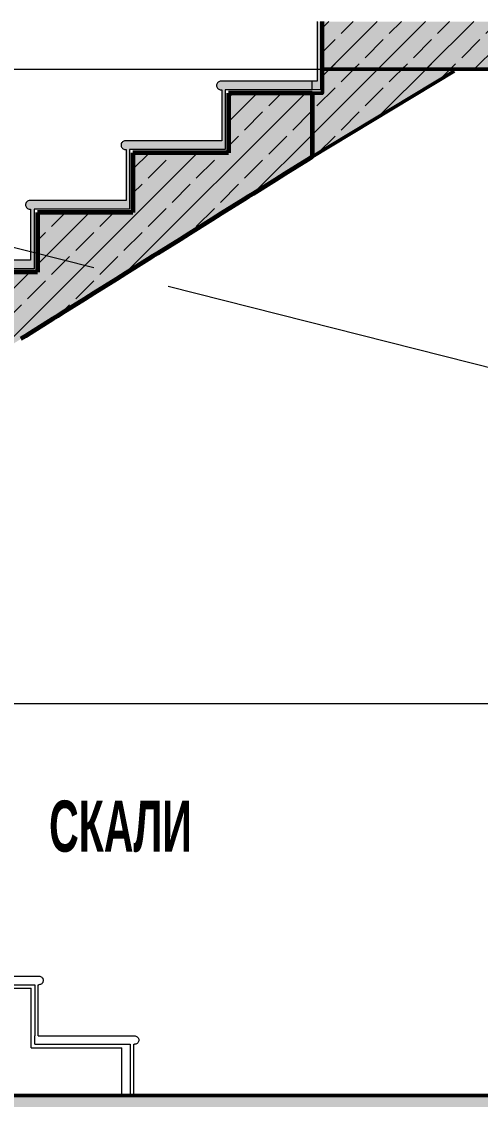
# Model space of a CAD drawing. Extents: x -1929 to 256751, y -18317 to 36108.
# Drawn here: x 108003 to 109348, y 7027 to 10189 of the extents above; entities that cross this region are included whole.
import ezdxf

# ---------------------------------------------------------------- set-up
doc = ezdxf.new("R2010")
doc.units = 0
doc.header["$LTSCALE"] = 5
doc.header["$MEASUREMENT"] = 0
doc.linetypes.add('- Скирити линии', pattern=[245, 200, -45])
for name, color, linetype, lineweight in [('1', 8, 'Continuous', 13), ('101', 253, 'Continuous', 15), ('18', 9, 'Continuous', 15), ('21', 7, 'Continuous', 50), ('29', 7, 'Continuous', 50), ('47', 7, 'Continuous', 60), ('7', 7, 'Continuous', 25), ('85', 252, 'Continuous', 20)]:
    doc.layers.add(name, color=color, linetype=linetype, lineweight=lineweight)
for name, color, linetype, lineweight, true_color in [('19', 7, 'Continuous', 0, 0xe4e4e4), ('61', 7, 'Continuous', 20, 0x6a6a6a), ('89', 7, 'Continuous', 20, 0x111111), ('91', 7, 'Continuous', 13, 0x3b3b3b)]:
    doc.layers.add(name, color=color, linetype=linetype, lineweight=lineweight, true_color=true_color)
doc.styles.add('GENERATED_STYLE_7', font='GOTHICBI.TTF')
pattern_1 = [(45, (48941.57, 10189.11), (-70.71071, 70.71071), []), (45, (48906.22, 10224.47), (-70.71071, 70.71071), [75.00004, -25.00001])]

msp = doc.modelspace()

# ---------------------------------------------------------------- hatches: boundary and pattern name
at = {"layer": '1', "linetype": 'Continuous', "lineweight": 13, "true_color": 0x2b2b2b}
h = msp.add_hatch(dxfattribs=at)
h.set_pattern_fill('1_СТОМАНОБЕТОН_0001', color=250, scale=50.000024, style=0, pattern_type=2)
h.set_pattern_definition(pattern_1)
h.paths.add_polyline_path([(109397.1, 10049.1), (109397.1, 10189.1), (108885.4, 10189.1), (108885.4, 10049.1)])
h = msp.add_hatch(dxfattribs=at)
h.set_pattern_fill('1_СТОМАНОБЕТОН_0001', color=250, scale=50.000024, style=0, pattern_type=2)
h.set_pattern_definition(pattern_1)
h.paths.add_polyline_path([(108841.5, 9978.4), (108841.5, 9784.1), (109306.8, 10065.4), (108885.1, 10065.4), (108885.1, 9978.7)])
h = msp.add_hatch(dxfattribs=at)
h.set_pattern_fill('1_СТОМАНОБЕТОН_0001', color=250, scale=50.000024, style=0, pattern_type=2)
h.set_pattern_definition(pattern_1)
h.paths.add_polyline_path([(106049.1, 8754.1), (106049.1, 8489.4), (106055.4, 8489.8), (106088.3, 8492.4), (106113.1, 8494.6), (106134.1, 8496.4), (106142.2, 8497.1), (106194.6, 8502.3), (106208.5, 8503.8), (106241.7, 8507.4), (106245.7, 8507.8), (106279.5, 8511.6), (106295.5, 8513.5), (106343.3, 8519.6), (106345.8, 8520), (106351.1, 8520.7), (106390.3, 8525.9), (106409.2, 8528.8), (106435.8, 8532.7), (106447.7, 8534.6), (106469.5, 8538), (106480.2, 8539.7), (106523.1, 8547), (106526.9, 8547.7), (106533.9, 8549), (106565.1, 8554.8), (106581.5, 8558.1), (106605.7, 8562.8), (106611.7, 8564.1), (106633.6, 8568.6), (106645.4, 8570.9), (106682.6, 8579), (106683.3, 8579.1), (106716.4, 8588.6), (106717.5, 8588.9), (106750.6, 8598.5), (106755.7, 8600), (106761.1, 8601.7), (106781.4, 8607.9), (106782.1, 8608.1), (106802.4, 8614.4), (106822.8, 8620.6), (106823.4, 8620.8), (106843.8, 8627), (106864.2, 8633.4), (106864.8, 8633.6), (106885.2, 8640), (106905.5, 8646.4), (106906.2, 8646.6), (106926.5, 8653), (106946.9, 8659.4), (106947.6, 8659.6), (106967.9, 8666), (106988.3, 8672.4), (106988.9, 8672.7), (107009.3, 8679.1), (107029.6, 8685.6), (107030.3, 8685.8), (107050.7, 8692.4), (107071, 8699), (107071.7, 8699.2), (107092, 8705.7), (107112.4, 8712.4), (107113, 8712.6), (107133.4, 8719.3), (107153.8, 8726), (107154.4, 8726.2), (107174.8, 8732.9), (107191.4, 8742.8), (107202.3, 8750.1), (107235.6, 8769.9), (107246.5, 8777.2), (107263.2, 8787.1), (107265.6, 8788.1), (107267.2, 8788.9), (107269.6, 8789.9), (107289.5, 8801.6), (107302.5, 8809.8), (107322.4, 8821.5), (107337.4, 8830.5), (107347.2, 8836.7), (107362.2, 8845.7), (107372.1, 8852), (107378.6, 8856.2), (107388.6, 8862.5), (107413.5, 8878.4), (107429.9, 8889.1), (107454.8, 8905.1), (107468.4, 8913.6), (107534.5, 8957.5), (107548.1, 8966), (107561.7, 8974.8), (107627.8, 9018.5), (107641.4, 9027.3), (107655.1, 9036.1), (107721.1, 9079.3), (107734.8, 9088.1), (107748.4, 9096.9), (107814.5, 9139.4), (107828.1, 9148.2), (107841.7, 9156.9), (107907.8, 9198.9), (107921.4, 9207.7), (107935.1, 9216.3), (108001.1, 9258), (108014.8, 9266.7), (108028.4, 9275.2), (108094.5, 9316.7), (108108.1, 9325.3), (108121.7, 9333.8), (108187.8, 9375.2), (108201.4, 9383.8), (108215.1, 9392.3), (108281.1, 9433.6), (108294.8, 9442.1), (108308.4, 9450.7), (108374.5, 9492), (108388.1, 9500.5), (108401.7, 9509), (108467.8, 9550.3), (108481.4, 9558.8), (108495.1, 9567.3), (108561.1, 9608.6), (108574.8, 9617.1), (108588.4, 9625.7), (108654.5, 9667), (108668.1, 9675.5), (108681.7, 9684), (108747.8, 9725.3), (108761.4, 9733.8), (108775.1, 9742.3), (108841.1, 9783.6), (108854.8, 9792.1), (108854.8, 9979.1), (108609.8, 9979.1), (108609.8, 9804.1), (108329.8, 9804.1), (108329.8, 9629.1), (108049.8, 9629.1), (108049.8, 9454.1), (107769.8, 9454.1), (107769.8, 9279.1), (107489.8, 9279.1), (107489.8, 9104.1), (107209.8, 9104.1), (107209.8, 8929.1), (106723, 8929.1), (106723, 8754.1)])
h = msp.add_hatch(dxfattribs=at)
h.set_pattern_fill('1_СТОМАНОБЕТОН_0001', color=250, scale=50.000024, style=0, pattern_type=2)
h.set_pattern_definition(pattern_1)
h.paths.add_polyline_path([(117799.4, 6589.1), (117799.4, 7039.1), (105799.4, 7039.1), (105799.4, 6589.1)])
at = {"layer": '18', "linetype": 'Continuous', "lineweight": 15}
for points in [[(109397.1, 10049.1), (109397.1, 10189.1), (108885.4, 10189.1), (108885.4, 10049.1)], [(108841.5, 9978.4), (108841.5, 9784.1), (109306.8, 10065.4), (108885.1, 10065.4), (108885.1, 9978.7)], [(106049.1, 8754.1), (106049.1, 8489.4), (106055.4, 8489.8), (106088.3, 8492.4), (106113.1, 8494.6), (106134.1, 8496.4), (106142.2, 8497.1), (106194.6, 8502.3), (106208.5, 8503.8), (106241.7, 8507.4), (106245.7, 8507.8), (106279.5, 8511.6), (106295.5, 8513.5), (106343.3, 8519.6), (106345.8, 8520), (106351.1, 8520.7), (106390.3, 8525.9), (106409.2, 8528.8), (106435.8, 8532.7), (106447.7, 8534.6), (106469.5, 8538), (106480.2, 8539.7), (106523.1, 8547), (106526.9, 8547.7), (106533.9, 8549), (106565.1, 8554.8), (106581.5, 8558.1), (106605.7, 8562.8), (106611.7, 8564.1), (106633.6, 8568.6), (106645.4, 8570.9), (106682.6, 8579), (106683.3, 8579.1), (106716.4, 8588.6), (106717.5, 8588.9), (106750.6, 8598.5), (106755.7, 8600), (106761.1, 8601.7), (106781.4, 8607.9), (106782.1, 8608.1), (106802.4, 8614.4), (106822.8, 8620.6), (106823.4, 8620.8), (106843.8, 8627), (106864.2, 8633.4), (106864.8, 8633.6), (106885.2, 8640), (106905.5, 8646.4), (106906.2, 8646.6), (106926.5, 8653), (106946.9, 8659.4), (106947.6, 8659.6), (106967.9, 8666), (106988.3, 8672.4), (106988.9, 8672.7), (107009.3, 8679.1), (107029.6, 8685.6), (107030.3, 8685.8), (107050.7, 8692.4), (107071, 8699), (107071.7, 8699.2), (107092, 8705.7), (107112.4, 8712.4), (107113, 8712.6), (107133.4, 8719.3), (107153.8, 8726), (107154.4, 8726.2), (107174.8, 8732.9), (107191.4, 8742.8), (107202.3, 8750.1), (107235.6, 8769.9), (107246.5, 8777.2), (107263.2, 8787.1), (107265.6, 8788.1), (107267.2, 8788.9), (107269.6, 8789.9), (107289.5, 8801.6), (107302.5, 8809.8), (107322.4, 8821.5), (107337.4, 8830.5), (107347.2, 8836.7), (107362.2, 8845.7), (107372.1, 8852), (107378.6, 8856.2), (107388.6, 8862.5), (107413.5, 8878.4), (107429.9, 8889.1), (107454.8, 8905.1), (107468.4, 8913.6), (107534.5, 8957.5), (107548.1, 8966), (107561.7, 8974.8), (107627.8, 9018.5), (107641.4, 9027.3), (107655.1, 9036.1), (107721.1, 9079.3), (107734.8, 9088.1), (107748.4, 9096.9), (107814.5, 9139.4), (107828.1, 9148.2), (107841.7, 9156.9), (107907.8, 9198.9), (107921.4, 9207.7), (107935.1, 9216.3), (108001.1, 9258), (108014.8, 9266.7), (108028.4, 9275.2), (108094.5, 9316.7), (108108.1, 9325.3), (108121.7, 9333.8), (108187.8, 9375.2), (108201.4, 9383.8), (108215.1, 9392.3), (108281.1, 9433.6), (108294.8, 9442.1), (108308.4, 9450.7), (108374.5, 9492), (108388.1, 9500.5), (108401.7, 9509), (108467.8, 9550.3), (108481.4, 9558.8), (108495.1, 9567.3), (108561.1, 9608.6), (108574.8, 9617.1), (108588.4, 9625.7), (108654.5, 9667), (108668.1, 9675.5), (108681.7, 9684), (108747.8, 9725.3), (108761.4, 9733.8), (108775.1, 9742.3), (108841.1, 9783.6), (108854.8, 9792.1), (108854.8, 9979.1), (108609.8, 9979.1), (108609.8, 9804.1), (108329.8, 9804.1), (108329.8, 9629.1), (108049.8, 9629.1), (108049.8, 9454.1), (107769.8, 9454.1), (107769.8, 9279.1), (107489.8, 9279.1), (107489.8, 9104.1), (107209.8, 9104.1), (107209.8, 8929.1), (106723, 8929.1), (106723, 8754.1)], [(117799.4, 6589.1), (117799.4, 7039.1), (105799.4, 7039.1), (105799.4, 6589.1)]]:
    msp.add_hatch(color=9, dxfattribs=at).paths.add_polyline_path(points)
at = {"layer": '19', "linetype": 'Continuous', "lineweight": 0, "true_color": 0xe4e4e4}
for points in [[(108869.8, 10189.1), (108869.8, 10014.1), (108879.8, 10014.1), (108879.8, 10189.1)], [(108879.8, 9989.1), (108879.8, 10014.1), (108587.3, 10014.1), (108585.1, 10013.9), (108583, 10013.4), (108581, 10012.4), (108579.2, 10011.2), (108577.7, 10009.6), (108576.5, 10007.9), (108575.5, 10005.9), (108575, 10003.8), (108574.8, 10001.6), (108575, 9999.4), (108575.5, 9997.3), (108576.5, 9995.4), (108577.7, 9993.6), (108579.2, 9992), (108581, 9990.8), (108583, 9989.9), (108585.1, 9989.3), (108587.3, 9989.1)], [(108589.8, 9989.1), (108589.8, 9839.1), (108599.8, 9839.1), (108599.8, 9989.1)], [(108599.8, 9814.1), (108599.8, 9839.1), (108307.3, 9839.1), (108305.1, 9838.9), (108303, 9838.4), (108301, 9837.4), (108299.2, 9836.2), (108297.7, 9834.6), (108296.5, 9832.9), (108295.5, 9830.9), (108295, 9828.8), (108294.8, 9826.6), (108295, 9824.4), (108295.5, 9822.3), (108296.5, 9820.4), (108297.7, 9818.6), (108299.2, 9817), (108301, 9815.8), (108303, 9814.9), (108305.1, 9814.3), (108307.3, 9814.1)], [(108309.8, 9814.1), (108309.8, 9664.1), (108319.8, 9664.1), (108319.8, 9814.1)], [(108319.8, 9639.1), (108319.8, 9664.1), (108027.3, 9664.1), (108025.1, 9663.9), (108023, 9663.4), (108021, 9662.4), (108019.2, 9661.2), (108017.7, 9659.6), (108016.5, 9657.9), (108015.5, 9655.9), (108015, 9653.8), (108014.8, 9651.6), (108015, 9649.4), (108015.5, 9647.3), (108016.5, 9645.4), (108017.7, 9643.6), (108019.2, 9642), (108021, 9640.8), (108023, 9639.9), (108025.1, 9639.3), (108027.3, 9639.1)], [(108029.8, 9639.1), (108029.8, 9489.1), (108039.8, 9489.1), (108039.8, 9639.1)], [(108039.8, 9464.1), (108039.8, 9489.1), (107747.3, 9489.1), (107745.1, 9488.9), (107743, 9488.4), (107741, 9487.4), (107739.2, 9486.2), (107737.7, 9484.6), (107736.5, 9482.9), (107735.5, 9480.9), (107735, 9478.8), (107734.8, 9476.6), (107735, 9474.4), (107735.5, 9472.3), (107736.5, 9470.4), (107737.7, 9468.6), (107739.2, 9467), (107741, 9465.8), (107743, 9464.9), (107745.1, 9464.3), (107747.3, 9464.1)]]:
    msp.add_hatch(color=254, dxfattribs=at).paths.add_polyline_path(points)

# ---------------------------------------------------------------- linework, layer by layer
at = {"layer": '101', "color": 253, "linetype": 'Continuous', "lineweight": 15}
for p, q in [((108869.8, 10189.1), (108869.8, 10014.1)), ((108879.8, 10189.1), (108879.8, 10014.1)), ((108854.8, 9989.1), (108854.8, 10014.1)), ((108879.8, 10014.1), (108879.8, 9989.1)), ((108589.8, 9989.1), (108589.8, 9839.1)), ((108599.8, 9989.1), (108599.8, 9839.1)), ((108879.8, 9989.1), (108599.8, 9989.1)), ((108599.8, 9839.1), (108599.8, 9814.1)), ((108309.8, 9814.1), (108309.8, 9664.1)), ((108319.8, 9814.1), (108319.8, 9664.1)), ((108599.8, 9814.1), (108319.8, 9814.1)), ((108319.8, 9664.1), (108319.8, 9639.1)), ((108029.8, 9639.1), (108029.8, 9489.1)), ((108039.8, 9639.1), (108039.8, 9489.1)), ((108319.8, 9639.1), (108039.8, 9639.1)), ((108039.8, 9489.1), (108039.8, 9464.1)), ((108039.8, 9464.1), (107759.8, 9464.1)), ((107771.8, 7389.1), (108054.3, 7389.1)), ((108054.3, 7389.1), (108056.5, 7388.9)), ((108056.5, 7388.9), (108058.6, 7388.4)), ((108058.6, 7388.4), (108060.5, 7387.4)), ((108060.5, 7387.4), (108062.3, 7386.2)), ((108062.3, 7367), (108060.5, 7365.8)), ((108062.3, 7386.2), (108063.9, 7384.6)), ((108063.9, 7368.6), (108062.3, 7367)), ((108063.9, 7384.6), (108065.1, 7382.9)), ((108065.1, 7370.4), (108063.9, 7368.6)), ((108065.1, 7382.9), (108066, 7380.9)), ((108066, 7372.3), (108065.1, 7370.4)), ((108066, 7380.9), (108066.6, 7378.8)), ((108066.6, 7374.4), (108066, 7372.3)), ((108066.6, 7378.8), (108066.8, 7376.6)), ((108066.8, 7376.6), (108066.6, 7374.4)), ((107761.8, 7364.1), (108041.8, 7364.1)), ((108041.8, 7364.1), (108041.8, 7214.1)), ((108051.8, 7214.1), (108051.8, 7364.1)), ((108051.8, 7364.1), (108054.3, 7364.1)), ((108056.5, 7364.3), (108054.3, 7364.1)), ((108058.6, 7364.9), (108056.5, 7364.3)), ((108060.5, 7365.8), (108058.6, 7364.9)), ((108041.8, 7189.1), (108041.8, 7214.1)), ((108051.8, 7214.1), (108334.3, 7214.1)), ((108334.3, 7214.1), (108336.5, 7213.9)), ((108336.5, 7213.9), (108338.6, 7213.4)), ((108338.6, 7213.4), (108340.5, 7212.4)), ((108340.5, 7212.4), (108342.3, 7211.2)), ((108342.3, 7211.2), (108343.9, 7209.6)), ((108343.9, 7209.6), (108345.1, 7207.9)), ((108041.8, 7189.1), (108321.8, 7189.1)), ((108321.8, 7189.1), (108321.8, 7039.1)), ((108331.8, 7039.1), (108331.8, 7189.1)), ((108331.8, 7189.1), (108334.3, 7189.1)), ((108336.5, 7189.3), (108334.3, 7189.1)), ((108338.6, 7189.9), (108336.5, 7189.3)), ((108340.5, 7190.8), (108338.6, 7189.9)), ((108342.3, 7192), (108340.5, 7190.8)), ((108343.9, 7193.6), (108342.3, 7192)), ((108345.1, 7195.4), (108343.9, 7193.6)), ((108345.1, 7207.9), (108346, 7205.9)), ((108346, 7197.3), (108345.1, 7195.4)), ((108346, 7205.9), (108346.6, 7203.8)), ((108346.6, 7199.4), (108346, 7197.3)), ((108346.6, 7203.8), (108346.8, 7201.6)), ((108346.8, 7201.6), (108346.6, 7199.4))]:
    msp.add_line(p, q, dxfattribs=at)
at = {"layer": '101', "color": 253, "linetype": 'Continuous', "lineweight": 15, "flags": 128}
for points in [[(108869.8, 10014.1), (108587.3, 10014.1), (108585.1, 10013.9), (108583, 10013.4), (108581, 10012.4), (108579.2, 10011.2), (108577.7, 10009.6), (108576.5, 10007.9), (108575.5, 10005.9), (108575, 10003.8), (108574.8, 10001.6), (108575, 9999.4), (108575.5, 9997.3), (108576.5, 9995.4), (108577.7, 9993.6), (108579.2, 9992), (108581, 9990.8), (108583, 9989.9), (108585.1, 9989.3), (108587.3, 9989.1), (108589.8, 9989.1)], [(108589.8, 9839.1), (108307.3, 9839.1), (108305.1, 9838.9), (108303, 9838.4), (108301, 9837.4), (108299.2, 9836.2), (108297.7, 9834.6), (108296.5, 9832.9), (108295.5, 9830.9), (108295, 9828.8), (108294.8, 9826.6), (108295, 9824.4), (108295.5, 9822.3), (108296.5, 9820.4), (108297.7, 9818.6), (108299.2, 9817), (108301, 9815.8), (108303, 9814.9), (108305.1, 9814.3), (108307.3, 9814.1), (108309.8, 9814.1)], [(108309.8, 9664.1), (108027.3, 9664.1), (108025.1, 9663.9), (108023, 9663.4), (108021, 9662.4), (108019.2, 9661.2), (108017.7, 9659.6), (108016.5, 9657.9), (108015.5, 9655.9), (108015, 9653.8), (108014.8, 9651.6), (108015, 9649.4), (108015.5, 9647.3), (108016.5, 9645.4), (108017.7, 9643.6), (108019.2, 9642), (108021, 9640.8), (108023, 9639.9), (108025.1, 9639.3), (108027.3, 9639.1), (108029.8, 9639.1)], [(108029.8, 9489.1), (107747.3, 9489.1), (107745.1, 9488.9), (107743, 9488.4), (107741, 9487.4), (107739.2, 9486.2), (107737.7, 9484.6), (107736.5, 9482.9), (107735.5, 9480.9), (107735, 9478.8), (107734.8, 9476.6), (107735, 9474.4), (107735.5, 9472.3), (107736.5, 9470.4), (107737.7, 9468.6), (107739.2, 9467), (107741, 9465.8), (107743, 9464.9), (107745.1, 9464.3), (107747.3, 9464.1), (107749.8, 9464.1)]]:
    msp.add_lwpolyline(points, dxfattribs=at)
at = {"layer": '21', "color": 7, "linetype": 'Continuous', "lineweight": 50, "flags": 128}
for points in [[(108852.6, 9979.1), (108885.1, 9978.7), (108885.4, 10067.8)], [(108850, 9789.3), (109270.8, 10043.7)]]:
    msp.add_lwpolyline(points, dxfattribs=at)
at = {"layer": '29', "linetype": 'Continuous', "lineweight": 50}
for p, q in [((108885.4, 10189.1), (108885.4, 10049.1)), ((109397.1, 10049.1), (108885.4, 10049.1)), ((109487.1, 7039.1), (106049.4, 7039.1))]:
    msp.add_line(p, q, dxfattribs=at)
at = {"layer": '47', "color": 7, "linetype": 'Continuous', "lineweight": 60}
for p, q in [((108609.8, 9979.1), (108609.8, 9804.1)), ((108854.8, 9979.1), (108609.8, 9979.1)), ((108854.8, 9979.1), (108854.8, 9792.1)), ((108329.8, 9804.1), (108329.8, 9629.1)), ((108609.8, 9804.1), (108329.8, 9804.1)), ((108049.8, 9629.1), (108049.8, 9454.1)), ((108329.8, 9629.1), (108049.8, 9629.1)), ((108049.8, 9454.1), (107769.8, 9454.1))]:
    msp.add_line(p, q, dxfattribs=at)
at = {"layer": '47', "color": 7, "linetype": 'Continuous', "lineweight": 60, "flags": 128}
msp.add_lwpolyline([(108854.8, 9792.1), (108841.1, 9783.6), (108775.1, 9742.3), (108761.4, 9733.8), (108747.8, 9725.3), (108681.7, 9684), (108668.1, 9675.5), (108654.5, 9667), (108588.4, 9625.7), (108574.8, 9617.1), (108561.1, 9608.6), (108495.1, 9567.3), (108481.4, 9558.8), (108467.8, 9550.3), (108401.7, 9509), (108388.1, 9500.5), (108374.5, 9492), (108308.4, 9450.7), (108294.8, 9442.1), (108281.1, 9433.6), (108215.1, 9392.3), (108201.4, 9383.8), (108187.8, 9375.2), (108121.7, 9333.8), (108108.1, 9325.3), (108094.5, 9316.7), (108028.4, 9275.2), (108014.8, 9266.7), (108001.1, 9258)], dxfattribs=at)
at = {"layer": '61', "color": 251, "linetype": '- Скирити линии', "lineweight": 20, "true_color": 0x6a6a6a, "flags": 128}
msp.add_lwpolyline([(106057.7, 10014.1), (117807.7, 7039.1)], dxfattribs=at)
at = {"layer": '85', "linetype": 'Continuous', "lineweight": 20}
msp.add_line((105924.4, 8189.1), (109524.1, 8189.1), dxfattribs=at)
at = {"layer": '89', "color": 250, "linetype": 'Continuous', "lineweight": 20, "true_color": 0x111111}
msp.add_line((107236.3, 10049.1), (108885.4, 10049.1), dxfattribs=at)
at = {"layer": '91', "color": 250, "linetype": 'Continuous', "lineweight": 13, "true_color": 0x3b3b3b}
for p, q in [((107751.8, 7354.1), (108031.8, 7354.1)), ((108031.8, 7179.1), (108031.8, 7354.1)), ((108031.8, 7179.1), (108296.8, 7179.1)), ((108296.8, 7039.1), (108296.8, 7179.1))]:
    msp.add_line(p, q, dxfattribs=at)

# ---------------------------------------------------------------- texts
at = {"layer": '7', "color": 7, "linetype": 'Continuous', "lineweight": 25, "insert": (108083.9, 7752), "char_height": 150, "attachment_point": 7, "style": 'GENERATED_STYLE_7'}
msp.add_mtext('\\A1;{\\W0.600000x;\\pql;\\fCentury Gothic|b1|i0|c0|p34;СКАЛИ}', dxfattribs=at)

doc.saveas('drawing.dxf')
